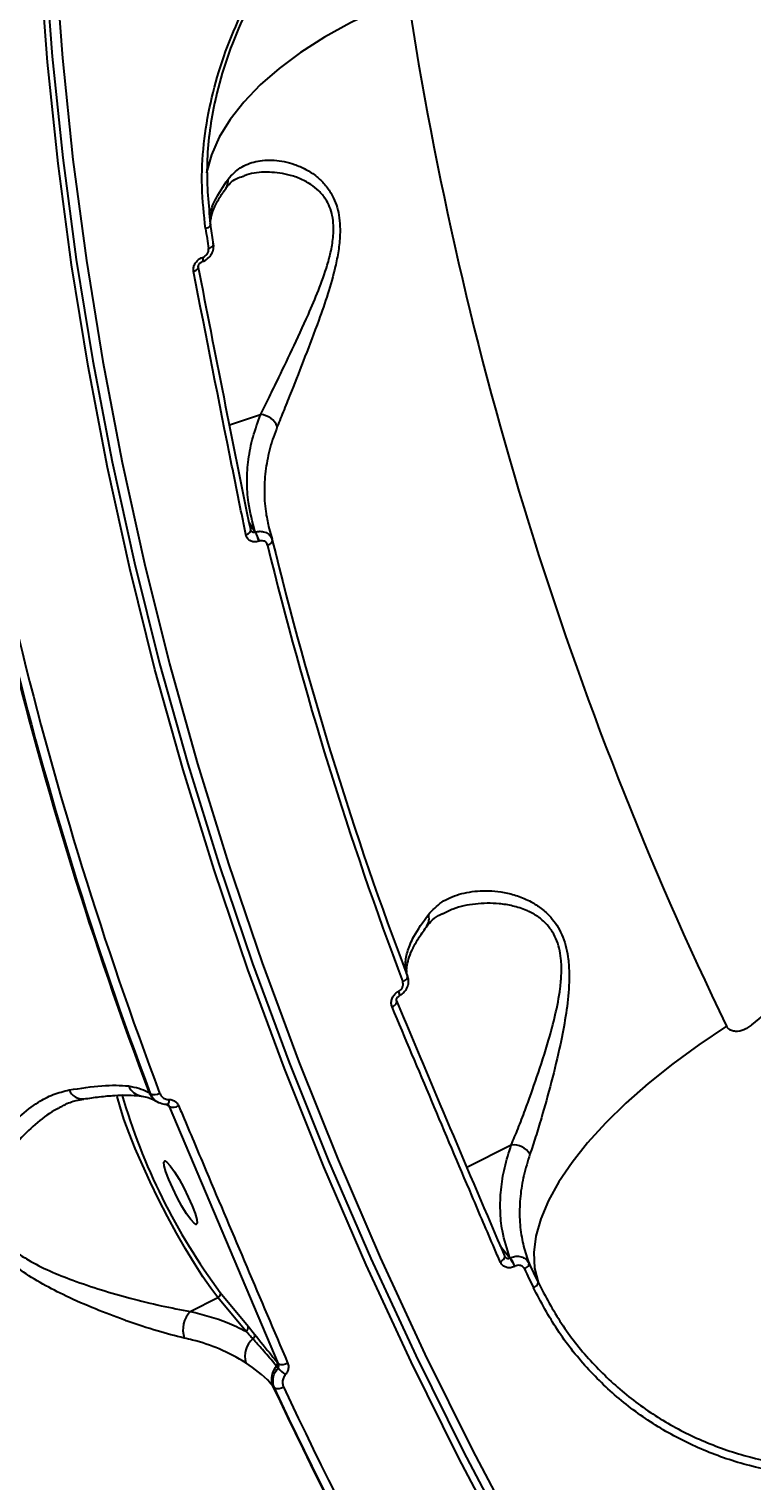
# Model space of a CAD drawing. Header units: millimetres. Extents: x -4153 to 4002, y -5023 to 3197.
# Drawn here: x -1025.5 to -934.2, y -1468.9 to -1285.5 of the extents above; entities that cross this region are included whole.
import ezdxf

# ---------------------------------------------------------------- set-up
doc = ezdxf.new("R2010")
doc.units = ezdxf.units.MM
for name, color, linetype in [('DIKOM_ОБЪЕКТ', 7, 'Continuous'), ('DIKOM_РАЗМЕР_ЗОНА', 7, 'Continuous'), ('DIKOM_РАЗМЕР_ОБЪЕКТА', 7, 'Continuous')]:
    doc.layers.add(name, color=color, linetype=linetype)
doc.styles.add('style1', font='arialbd.ttf', dxfattribs={"width": 0.8})
doc.dimstyles.new('1-50', dxfattribs={"dimtxt": 300, "dimasz": 200, "dimexe": 100, "dimexo": 0, "dimgap": 100, "dimtad": 1, "dimtxsty": 'style1', "dimcen": 200, "dimclrd": 7, "dimclre": 7, "dimclrt": 7, "dimadec": 1, "dimazin": 2, "dimtfac": 1, "dimtmove": 0, "dimatfit": 2, "dimfxl": 0, "dimlwd": 25, "dimlwe": 18, "dimarcsym": 0})

# ---------------------------------------------------------------- blocks, each defined once
blk = doc.blocks.new('*D9')
at = {"layer": 'Defpoints', "color": 0, "transparency": 16777216}
for p in [(2370.19, 1747.32), (-2106.31, -2974.61), (1195.51, -2974.61)]:
    blk.add_point(p, dxfattribs=at)
at = {"layer": 'DIKOM_РАЗМЕР_ОБЪЕКТА', "color": 7, "lineweight": 18, "transparency": 16777216}
for p, q in [((2370.19, 1747.32), (-2206.31, 1747.32)), ((1195.51, -2974.61), (-2206.31, -2974.61))]:
    blk.add_line(p, q, dxfattribs=at)
at = {"layer": 'DIKOM_РАЗМЕР_ОБЪЕКТА', "color": 7, "lineweight": 25, "transparency": 16777216}
blk.add_line((-2106.31, 1547.32), (-2106.31, -2774.61), dxfattribs=at)
at = {"layer": 'DIKOM_РАЗМЕР_ОБЪЕКТА', "color": 7, "transparency": 16777216}
for points in [[(-2139.64, 1547.32), (-2072.98, 1547.32), (-2106.31, 1747.32)], [(-2139.64, -2774.61), (-2072.98, -2774.61), (-2106.31, -2974.61)]]:
    blk.add_solid(points, dxfattribs=at)
at = {"layer": 'DIKOM_РАЗМЕР_ОБЪЕКТА', "color": 7, "transparency": 16777216, "insert": (-2359.48, -612.26), "char_height": 300, "attachment_point": 5, "rotation": 90, "style": 'style1'}
blk.add_mtext('{\\fArial|b0|i0|c204|p34;4700}', dxfattribs=at)
blk = doc.blocks.new('*D10')
at = {"layer": 'Defpoints', "color": 0, "transparency": 16777216}
for p in [(4001.69, -909.96), (-3216.31, -1859.46), (4001.69, -4923)]:
    blk.add_point(p, dxfattribs=at)
at = {"layer": 'DIKOM_РАЗМЕР_ЗОНА', "color": 7, "lineweight": 18, "transparency": 16777216}
for p, q in [((4001.69, -909.96), (4001.69, -5023)), ((-3216.31, -1859.46), (-3216.31, -5023))]:
    blk.add_line(p, q, dxfattribs=at)
at = {"layer": 'DIKOM_РАЗМЕР_ЗОНА', "color": 7, "lineweight": 25, "transparency": 16777216}
blk.add_line((-3016.31, -4923), (3801.69, -4923), dxfattribs=at)
at = {"layer": 'DIKOM_РАЗМЕР_ЗОНА', "color": 7, "transparency": 16777216}
for points in [[(-3016.31, -4889.67), (-3016.31, -4956.33), (-3216.31, -4923)], [(3801.69, -4889.67), (3801.69, -4956.33), (4001.69, -4923)]]:
    blk.add_solid(points, dxfattribs=at)
at = {"layer": 'DIKOM_РАЗМЕР_ЗОНА', "color": 7, "transparency": 16777216, "insert": (392.69, -4669.83), "char_height": 300, "attachment_point": 5, "style": 'style1'}
blk.add_mtext('{\\fArial|b0|i0|c204|p34;7200}', dxfattribs=at)
blk = doc.blocks.new('*D11')
at = {"layer": 'Defpoints', "color": 0, "transparency": 16777216}
for p in [(2631.36, 3197.31), (-3702.81, -4429.79), (2071.05, -4429.79)]:
    blk.add_point(p, dxfattribs=at)
at = {"layer": 'DIKOM_РАЗМЕР_ЗОНА', "color": 7, "lineweight": 18, "transparency": 16777216}
for p, q in [((2631.36, 3197.31), (-3802.81, 3197.31)), ((2071.05, -4429.79), (-3802.81, -4429.79))]:
    blk.add_line(p, q, dxfattribs=at)
at = {"layer": 'DIKOM_РАЗМЕР_ЗОНА', "color": 7, "lineweight": 25, "transparency": 16777216}
blk.add_line((-3702.81, 2997.31), (-3702.81, -4229.79), dxfattribs=at)
at = {"layer": 'DIKOM_РАЗМЕР_ЗОНА', "color": 7, "transparency": 16777216}
for points in [[(-3736.14, 2997.31), (-3669.48, 2997.31), (-3702.81, 3197.31)], [(-3736.14, -4229.79), (-3669.48, -4229.79), (-3702.81, -4429.79)]]:
    blk.add_solid(points, dxfattribs=at)
at = {"layer": 'DIKOM_РАЗМЕР_ЗОНА', "color": 7, "transparency": 16777216, "insert": (-3955.98, -616.24), "char_height": 300, "attachment_point": 5, "rotation": 90, "style": 'style1'}
blk.add_mtext('{\\fArial|b0|i0|c204|p34;7600}', dxfattribs=at)
blk = doc.blocks.new('*D12')
at = {"layer": 'Defpoints', "color": 0, "transparency": 16777216}
for p in [(-1688.31, 690.56), (2486.69, 690.56), (-1688.31, -3442.2)]:
    blk.add_point(p, dxfattribs=at)
at = {"layer": 'DIKOM_РАЗМЕР_ОБЪЕКТА', "color": 7, "lineweight": 18, "transparency": 16777216}
for p, q in [((-1688.31, 690.56), (-1688.31, -3542.2)), ((2486.69, 690.56), (2486.69, -3542.2))]:
    blk.add_line(p, q, dxfattribs=at)
at = {"layer": 'DIKOM_РАЗМЕР_ОБЪЕКТА', "color": 7, "lineweight": 25, "transparency": 16777216}
blk.add_line((2286.69, -3442.2), (-1488.31, -3442.2), dxfattribs=at)
at = {"layer": 'DIKOM_РАЗМЕР_ОБЪЕКТА', "color": 7, "transparency": 16777216}
for points in [[(-1488.31, -3408.87), (-1488.31, -3475.54), (-1688.31, -3442.2)], [(2286.69, -3408.87), (2286.69, -3475.54), (2486.69, -3442.2)]]:
    blk.add_solid(points, dxfattribs=at)
at = {"layer": 'DIKOM_РАЗМЕР_ОБЪЕКТА', "color": 7, "transparency": 16777216, "insert": (399.19, -3189.03), "char_height": 300, "attachment_point": 5, "style": 'style1'}
blk.add_mtext('{\\fArial|b0|i0|c204|p34;4175}', dxfattribs=at)

msp = doc.modelspace()

# ---------------------------------------------------------------- linework, layer by layer
at = {"layer": 'DIKOM_ОБЪЕКТ', "color": 7, "linetype": 'Continuous'}
for p, q in [((-1000.687, -1305.55), (-1000.664, -1305.519)), ((-1002.633, -1310.063), (-1002.621, -1310.108)), ((-1002.24, -1312.614), (-1002.621, -1310.109)), ((-1003.675, -1314.844), (-1003.65, -1314.835)), ((-1003.629, -1314.312), (-1003.604, -1314.304)), ((-996.276, -1334.172), (-1000.231, -1335.479)), ((-997.738, -1347.848), (-996.977, -1349.004)), ((-996.977, -1349.004), (-996.952, -1348.995)), ((-995.262, -1348.293), (-995.235, -1348.428)), ((-994.768, -1349.898), (-995.234, -1348.307)), ((-996.472, -1350.156), (-996.497, -1350.165)), ((-975.294, -1398.785), (-975.27, -1398.752)), ((-977.67, -1405.149), (-977.708, -1404.997)), ((-978.881, -1407.052), (-978.857, -1407.039)), ((-1010.376, -1419.831), (-1010.216, -1419.93)), ((-1009.458, -1420.908), (-1009.34, -1420.981)), ((-1007.836, -1421.527), (-1008.183, -1421.314)), ((-1008.12, -1421.326), (-1008.162, -1421.315)), ((-1007.807, -1421.546), (-1007.836, -1421.527)), ((-994.027, -1454.055), (-1007.807, -1421.546)), ((-964.608, -1426.431), (-970.221, -1429.275)), ((-966.009, -1439.166), (-964.796, -1440.701)), ((-965.433, -1440.488), (-965.467, -1440.439)), ((-965.392, -1440.549), (-965.424, -1440.484)), ((-964.796, -1440.701), (-964.772, -1440.688)), ((-964.139, -1441.75), (-964.163, -1441.762)), ((-1001.382, -1445.056), (-997.861, -1449.331)), ((-1005.162, -1447.444), (-1001.667, -1445.674)), ((-998.146, -1449.949), (-1001.667, -1445.674)), ((-997.861, -1449.331), (-997.041, -1450.345)), ((-994.155, -1453.9), (-994.027, -1454.055)), ((-994.526, -1457.112), (-994.76, -1456.831))]:
    msp.add_line(p, q, dxfattribs=at)
at = {"layer": 'DIKOM_ОБЪЕКТ', "color": 7, "linetype": 'Continuous', "flags": 128}
for points in [[(-1024.368, -1250.605), (-1024.156, -1263.361), (-1023.569, -1276.143), (-1022.608, -1288.941), (-1021.273, -1301.747), (-1019.566, -1314.553), (-1017.487, -1327.351), (-1015.038, -1340.132), (-1012.221, -1352.887), (-1009.036, -1365.61), (-1005.488, -1378.29), (-1001.577, -1390.92), (-997.306, -1403.492), (-992.678, -1415.996), (-987.697, -1428.426), (-982.364, -1440.773), (-976.685, -1453.029), (-970.663, -1465.185), (-964.3, -1477.234), (-957.603, -1489.169), (-950.575, -1500.98), (-943.22, -1512.661)], [(-943.768, -1513.488), (-951.128, -1501.8), (-958.161, -1489.981), (-964.862, -1478.039), (-971.228, -1465.982), (-977.255, -1453.818), (-982.938, -1441.555), (-988.273, -1429.2), (-993.258, -1416.762), (-997.889, -1404.249), (-1002.162, -1391.67), (-1006.076, -1379.032), (-1009.627, -1366.344), (-1012.813, -1353.613), (-1015.632, -1340.85), (-1018.082, -1328.061), (-1020.163, -1315.255), (-1021.871, -1302.44), (-1023.206, -1289.626), (-1024.168, -1276.82), (-1024.755, -1264.031), (-1024.968, -1251.267)], [(-1023.084, -1250.913), (-1022.872, -1263.639), (-1022.286, -1276.39), (-1021.327, -1289.157), (-1019.996, -1301.933), (-1018.293, -1314.709), (-1016.219, -1327.476), (-1013.776, -1340.227), (-1010.965, -1352.953), (-1007.788, -1365.644), (-1004.248, -1378.295), (-1000.346, -1390.894), (-996.086, -1403.436), (-991.469, -1415.911), (-986.499, -1428.312), (-981.18, -1440.629), (-975.514, -1452.856), (-969.506, -1464.983), (-963.159, -1477.004), (-956.477, -1488.91), (-949.466, -1500.693), (-942.129, -1512.346)], [(-977.684, -1281.411), (-981.419, -1282.97), (-984.938, -1284.664), (-988.214, -1286.481), (-991.223, -1288.406), (-993.939, -1290.424), (-996.343, -1292.52), (-998.414, -1294.678), (-1000.139, -1296.88), (-1001.502, -1299.11), (-1002.494, -1301.35), (-1003.106, -1303.582), (-1003.113, -1303.622)], [(-1002.621, -1310.108), (-1002.618, -1310.145), (-1002.633, -1310.229), (-1002.675, -1310.315), (-1002.743, -1310.399), (-1002.836, -1310.479), (-1002.952, -1310.552), (-1003.086, -1310.617), (-1003.234, -1310.672)], [(-1002.853, -1313.181), (-1002.704, -1313.125), (-1002.57, -1313.06), (-1002.455, -1312.986), (-1002.362, -1312.905), (-1002.294, -1312.821), (-1002.252, -1312.736), (-1002.237, -1312.651), (-1002.24, -1312.614)], [(-1003.629, -1314.312), (-1003.607, -1314.453), (-1003.597, -1314.578), (-1003.6, -1314.682), (-1003.614, -1314.762), (-1003.64, -1314.817), (-1003.676, -1314.844)], [(-1003.604, -1314.304), (-1003.582, -1314.445), (-1003.572, -1314.569), (-1003.575, -1314.673), (-1003.589, -1314.754), (-1003.615, -1314.809), (-1003.65, -1314.835)], [(-1004.754, -1316.086), (-1004.586, -1316.017), (-1004.439, -1315.935), (-1004.316, -1315.844), (-1004.223, -1315.747), (-1004.163, -1315.646), (-1004.138, -1315.547), (-1004.142, -1315.481)], [(-998.14, -1349.334), (-997.972, -1349.266), (-997.824, -1349.186), (-997.701, -1349.098), (-997.607, -1349.005), (-997.546, -1348.909), (-997.52, -1348.815), (-997.525, -1348.746)], [(-997.525, -1348.746), (-997.531, -1348.726), (-997.577, -1348.645)], [(-995.398, -1350.655), (-995.251, -1350.591), (-995.119, -1350.518), (-995.005, -1350.438), (-994.913, -1350.353), (-994.845, -1350.266), (-994.803, -1350.18), (-994.789, -1350.096), (-994.802, -1350.017)], [(-978.321, -1405.804), (-978.178, -1405.727), (-978.049, -1405.642), (-977.938, -1405.553), (-977.848, -1405.462), (-977.781, -1405.371), (-977.74, -1405.283), (-977.725, -1405.201), (-977.737, -1405.126)], [(-979.666, -1408.994), (-979.506, -1408.9), (-979.365, -1408.798), (-979.247, -1408.691), (-979.158, -1408.583), (-979.1, -1408.478), (-979.075, -1408.381), (-979.085, -1408.293), (-979.091, -1408.279)], [(-978.881, -1407.052), (-978.828, -1407.19), (-978.786, -1407.314), (-978.758, -1407.421), (-978.744, -1407.506), (-978.745, -1407.568), (-978.76, -1407.606), (-978.77, -1407.613)], [(-978.857, -1407.039), (-978.804, -1407.177), (-978.763, -1407.302), (-978.734, -1407.408), (-978.721, -1407.494), (-978.721, -1407.556), (-978.737, -1407.593), (-978.746, -1407.6)], [(-937.425, -1411.422), (-940.917, -1413.763), (-944.214, -1416.176), (-947.29, -1418.641), (-950.12, -1421.14), (-952.683, -1423.654), (-954.959, -1426.162), (-956.93, -1428.646), (-958.581, -1431.085), (-959.899, -1433.461), (-960.873, -1435.756), (-961.497, -1437.951), (-961.765, -1440.03), (-961.675, -1441.976), (-961.227, -1443.774)], [(-1001.667, -1445.674), (-1002.573, -1444.5), (-1003.573, -1443.067), (-1004.645, -1441.407), (-1005.764, -1439.555), (-1006.908, -1437.553), (-1008.05, -1435.444), (-1009.165, -1433.275), (-1010.23, -1431.093), (-1011.221, -1428.945), (-1012.115, -1426.878), (-1012.895, -1424.939), (-1013.542, -1423.17), (-1014.042, -1421.608), (-1014.385, -1420.289), (-1014.431, -1420.073)], [(-1007.835, -1420.685), (-1007.857, -1420.836), (-1007.887, -1420.974), (-1007.924, -1421.093), (-1007.966, -1421.19), (-1008.012, -1421.262), (-1008.061, -1421.308), (-1008.111, -1421.326), (-1008.12, -1421.326)], [(-1004.937, -1434.105), (-1004.568, -1435.072), (-1004.348, -1435.827), (-1004.295, -1436.309), (-1004.412, -1436.478), (-1004.691, -1436.321), (-1005.108, -1435.851), (-1005.631, -1435.106), (-1006.216, -1434.145), (-1006.816, -1433.048), (-1007.383, -1431.902), (-1007.87, -1430.802), (-1008.239, -1429.834), (-1008.459, -1429.08), (-1008.512, -1428.598), (-1008.395, -1428.429), (-1008.116, -1428.586), (-1007.699, -1429.056), (-1007.176, -1429.801), (-1006.591, -1430.761), (-1005.991, -1431.859), (-1005.424, -1433.004), (-1004.937, -1434.105)], [(-966.016, -1441.183), (-965.856, -1441.09), (-965.714, -1440.99), (-965.595, -1440.886), (-965.504, -1440.781), (-965.444, -1440.681), (-965.418, -1440.589), (-965.425, -1440.507), (-965.433, -1440.488)], [(-962.937, -1442.085), (-962.797, -1441.999), (-962.671, -1441.907), (-962.563, -1441.812), (-962.475, -1441.716), (-962.409, -1441.623), (-962.368, -1441.534), (-962.352, -1441.453), (-962.363, -1441.381)], [(-994.76, -1456.831), (-993.823, -1458.824), (-992.877, -1460.815), (-991.922, -1462.802), (-990.958, -1464.787), (-989.985, -1466.77), (-989.003, -1468.749), (-988.013, -1470.727), (-987.014, -1472.701)], [(-986.832, -1472.872), (-987.824, -1470.911), (-988.807, -1468.947), (-989.782, -1466.981), (-990.749, -1465.013), (-991.706, -1463.041), (-992.655, -1461.067), (-993.595, -1459.091), (-994.526, -1457.112)], [(-993.387, -1456.97), (-992.458, -1458.945), (-991.52, -1460.917), (-990.574, -1462.887), (-989.618, -1464.853), (-988.654, -1466.818), (-987.682, -1468.78), (-986.7, -1470.739), (-985.71, -1472.695)]]:
    msp.add_lwpolyline(points, dxfattribs=at)
at = {"layer": 'DIKOM_ОБЪЕКТ', "color": 7, "linetype": 'Continuous'}
for centre, radius, start, end in [((-523.465, -1211.996), 459.493, 188.68893, 205.72255), ((-1001.992, -1304.604), 1.612, 325.449, 7.15964), ((-543.434, -1242.074), 464.889, 188.48543, 188.79813), ((-996.385, -1336.549), 2.38, 21.6025, 87.3934), ((-999.776, -1350.842), 3.349, 11.66698, 33.29258), ((-999.753, -1350.833), 3.35, 11.663, 33.27647), ((-537.118, -1238.962), 471.695, 193.69725, 200.71425), ((-536.912, -1238.422), 471.293, 193.6969, 200.71485), ((-544.724, -1243.928), 497.769, 193.71685, 200.69438), ((-544.75, -1244.243), 497.519, 193.73264, 200.67869), ((-544.632, -1244.582), 496.39, 193.73257, 200.67885), ((-976.635, -1397.844), 1.64, 326.3705, 19.03231), ((-1018.724, -1418.671), 1.932, 204.65435, 273.08385), ((-1010.967, -1418.045), 2.227, 204.60585, 261.72363), ((-939.013, -1398.519), 77.818, 196.05035, 216.7285), ((-1008.227, -1418.928), 2.331, 202.79085, 238.15433), ((-1009.682, -1418.847), 1.208, 243.75629, 301.96504), ((-1008.228, -1421.695), 0.427, 23.22077, 58.85576), ((-1007.304, -1420.48), 1.179, 244.70521, 304.16211), ((-964.356, -1428.908), 2.49, 32.15362, 95.80046), ((-968.306, -1443.515), 4.499, 22.93084, 38.71989), ((-968.278, -1443.501), 4.494, 22.93157, 38.73815), ((-524.356, -1234.906), 484.234, 205.23901, 205.55244), ((-523.499, -1234.881), 485.838, 205.24478, 205.55739), ((-1001.876, -1445.203), 0.515, 293.9047, 16.59553), ((-1002.67, -1449.785), 3.419, 136.78707, 197.62469), ((-998.356, -1449.478), 0.515, 293.98191, 16.51833), ((-997.521, -1450.485), 0.5, 301.45716, 16.31625), ((-995.458, -1453.079), 2.818, 129.75519, 197.78748), ((-992.555, -1456.003), 2.356, 136.39183, 200.58169), ((-994.603, -1454.052), 0.473, 316.36205, 18.66507), ((-993.557, -1452.935), 1.215, 247.22449, 304.25995), ((-987.874, -1448.584), 8.641, 224.0937, 232.46475), ((-994.084, -1456.017), 1.181, 248.01709, 306.16207)]:
    msp.add_arc(centre, radius, start, end, dxfattribs=at)
for points, knots in [([(-934.195, -1411.23), (-929.384, -1407.273), (-919.76, -1399.358), (-905.796, -1387.274), (-892.213, -1375.061), (-878.622, -1362.3), (-865.158, -1349.06), (-851.936, -1335.382), (-839.315, -1321.612), (-827.368, -1307.798), (-816.156, -1293.994), (-806.036, -1280.648), (-796.99, -1267.8), (-788.977, -1255.47), (-781.768, -1243.319), (-775.425, -1231.402), (-769.993, -1219.77), (-765.496, -1208.438), (-762.002, -1197.472), (-759.543, -1186.873), (-758.198, -1176.82), (-757.973, -1167.536), (-758.85, -1159.086), (-760.385, -1152.143), (-762.06, -1148.238), (-762.741, -1146.65)], [0, 0, 0, 0, 0.0400048, 0.0800096, 0.1204125, 0.1608154, 0.2054798, 0.2501788, 0.2948426, 0.3408233, 0.3868418, 0.4328217, 0.476081, 0.5193729, 0.5626315, 0.6071388, 0.651682, 0.6961891, 0.742306, 0.7884231, 0.8352025, 0.8819818, 0.9259178, 0.9698883, 1, 1, 1, 1]), ([(-942.129, -1512.346), (-938.399, -1509.724), (-928.275, -1502.607), (-912.059, -1490.716), (-893.643, -1476.634), (-875.717, -1462.301), (-858.357, -1447.79), (-841.645, -1433.168), (-825.641, -1418.478), (-810.385, -1403.745), (-795.888, -1388.994), (-782.188, -1374.271), (-769.348, -1359.643), (-757.428, -1345.181), (-746.475, -1330.929), (-736.525, -1316.918), (-727.578, -1303.164), (-719.65, -1289.709), (-712.776, -1276.615), (-706.992, -1263.943), (-702.325, -1251.737), (-698.802, -1240.025), (-696.419, -1228.823), (-695.131, -1218.139), (-695.095, -1208.109), (-695.547, -1201.36), (-696.347, -1198.165), (-696.415, -1197.893)], [0, 0, 0, 0, 0.0245701, 0.0666936, 0.1089496, 0.1512736, 0.1935975, 0.2358536, 0.277977, 0.3201005, 0.3623564, 0.4046804, 0.4470042, 0.4892603, 0.5313838, 0.5735066, 0.6157623, 0.6580857, 0.700409, 0.7426646, 0.7847876, 0.8269108, 0.8691669, 0.9114903, 0.953814, 0.99607, 1, 1, 1, 1]), ([(-1003.234, -1310.672), (-1003.428, -1308.914), (-1003.816, -1305.396), (-1003.546, -1300.045), (-1002.683, -1294.757), (-1001.239, -1289.583), (-999.236, -1284.488), (-996.68, -1279.534), (-993.63, -1274.773), (-990.133, -1270.256), (-986.226, -1266.044), (-981.982, -1262.171), (-977.489, -1258.697), (-972.811, -1255.672), (-968.022, -1253.06), (-964.768, -1251.705), (-963.143, -1251.029)], [0, 0, 0, 0, 0.075108, 0.1502161, 0.2212832, 0.2925782, 0.3636455, 0.4347705, 0.5061236, 0.5772484, 0.6483408, 0.7196583, 0.7907508, 0.860428, 0.9303181, 1, 1, 1, 1]), ([(-963.388, -1251.525), (-965.14, -1252.26), (-968.642, -1253.728), (-973.658, -1256.547), (-978.379, -1259.73), (-982.754, -1263.24), (-986.844, -1267.11), (-990.577, -1271.312), (-993.909, -1275.79), (-996.795, -1280.495), (-999.17, -1285.384), (-1001.024, -1290.394), (-1002.507, -1296.241), (-1003.316, -1302.898), (-1002.86, -1307.675), (-1002.633, -1310.063)], [0, 0, 0, 0, 0.0766095, 0.1532166, 0.2242317, 0.2954744, 0.3664878, 0.4374868, 0.5087114, 0.5797101, 0.6506979, 0.7219124, 0.7929003, 0.8964511, 1, 1, 1, 1]), ([(-1000.392, -1304.403), (-999.903, -1303.889), (-998.912, -1302.846), (-996.903, -1302.096), (-994.578, -1301.917), (-992.398, -1302.348), (-990.569, -1303.139), (-989.277, -1303.981), (-988.168, -1305.035), (-987.145, -1306.452), (-986.335, -1308.569), (-986.174, -1311.131), (-986.424, -1313.474), (-986.922, -1315.972), (-987.774, -1318.934), (-989.097, -1322.757), (-990.703, -1326.946), (-992.184, -1330.686), (-993.342, -1333.601), (-993.894, -1334.979), (-994.172, -1335.673)], [0, 0, 0, 0, 0.0717908, 0.1456317, 0.2211711, 0.2985175, 0.3406369, 0.3832945, 0.4161025, 0.4496127, 0.498646, 0.5477926, 0.5804519, 0.6139729, 0.6704373, 0.7283187, 0.8119558, 0.898074, 0.9486872, 1, 1, 1, 1]), ([(-1000.676, -1305.563), (-1000.499, -1305.347), (-1000.084, -1304.842), (-999.382, -1304.344), (-998.76, -1304.133), (-998.479, -1304.037)], [0, 0, 0, 0, 0.2912659, 0.6805823, 1, 1, 1, 1]), ([(-996.276, -1334.172), (-995.955, -1333.519), (-995.307, -1332.206), (-993.987, -1329.488), (-992.291, -1325.972), (-990.476, -1322.09), (-988.947, -1318.493), (-987.962, -1315.772), (-987.349, -1313.438), (-987.01, -1311.304), (-987.097, -1308.946), (-987.89, -1307.07), (-988.913, -1305.854), (-990.041, -1304.968), (-991.376, -1304.286), (-993.261, -1303.687), (-995.527, -1303.478), (-997.434, -1303.611), (-998.326, -1304.001), (-998.486, -1304.071)], [0, 0, 0, 0, 0.05934111, 0.11945183, 0.21763314, 0.31838437, 0.38354463, 0.44997207, 0.48638083, 0.52368385, 0.57698577, 0.63021, 0.66666112, 0.70417701, 0.75247272, 0.80147875, 0.88990373, 0.98026424, 1, 1, 1, 1]), ([(-1002.67, -1309.424), (-1002.663, -1309.262), (-1002.635, -1308.521), (-1002.042, -1306.862), (-1001, -1305.309), (-1000.392, -1304.403)], [0, 0, 0, 0, 0.1051301, 0.4785362, 1, 1, 1, 1]), ([(-1002.635, -1310.019), (-1002.615, -1309.792), (-1002.566, -1309.231), (-1002.208, -1308.174), (-1001.603, -1306.914), (-1000.945, -1305.991), (-1000.632, -1305.551)], [0, 0, 0, 0, 0.1841457, 0.4536049, 0.7392303, 1, 1, 1, 1]), ([(-1003.653, -1314.835), (-1003.651, -1314.835), (-1003.404, -1314.782), (-1002.954, -1314.48), (-1002.449, -1313.909), (-1002.213, -1313.218), (-1002.19, -1312.707), (-1002.277, -1312.464), (-1002.289, -1312.43)], [0, 0, 0, 0, 0.0016942, 0.2505367, 0.5064682, 0.7384847, 0.9629521, 1, 1, 1, 1]), ([(-1003.604, -1314.304), (-1003.588, -1314.298), (-1003.473, -1314.256), (-1003.264, -1314.137), (-1003.062, -1313.93), (-1002.916, -1313.689), (-1002.835, -1313.441), (-1002.848, -1313.261), (-1002.853, -1313.181)], [0, 0, 0, 0, 0.0339952, 0.2522357, 0.4705482, 0.5979519, 0.8193046, 1, 1, 1, 1]), ([(-1004.754, -1316.086), (-1004.767, -1315.933), (-1004.793, -1315.628), (-1004.627, -1315.152), (-1004.329, -1314.736), (-1003.972, -1314.453), (-1003.724, -1314.351), (-1003.629, -1314.312)], [0, 0, 0, 0, 0.218279, 0.4367595, 0.6530445, 0.8657829, 1, 1, 1, 1]), ([(-1004.141, -1315.48), (-1004.142, -1315.475), (-1004.148, -1315.453), (-1004.148, -1315.371), (-1004.107, -1315.235), (-1004.027, -1315.1), (-1003.915, -1314.979), (-1003.787, -1314.887), (-1003.708, -1314.859), (-1003.674, -1314.846)], [0, 0, 0, 0, 0.0481999, 0.2595976, 0.4296598, 0.578613, 0.730043, 0.8809304, 1, 1, 1, 1]), ([(-998.14, -1349.334), (-998.258, -1348.756), (-998.847, -1345.867), (-1001.108, -1334.716), (-1003.154, -1324.26), (-1004.754, -1316.086)], [0, 0, 0, 0, 0.0517096, 0.258555, 1, 1, 1, 1]), ([(-1004.197, -1315.366), (-1003.123, -1320.876), (-1000.975, -1331.897), (-998.71, -1343.062), (-997.577, -1348.645)], [0, 0, 0, 0, 0.4999181, 1, 1, 1, 1]), ([(-996.952, -1348.995), (-997.294, -1347.756), (-997.876, -1345.644), (-998.049, -1342.557), (-997.861, -1339.796), (-997.311, -1336.99), (-996.621, -1335.111), (-996.276, -1334.172)], [0, 0, 0, 0, 0.2590558, 0.4416283, 0.6241981, 0.8120973, 1, 1, 1, 1]), ([(-748.283, -1336.082), (-750.392, -1338.844), (-756.076, -1346.288), (-766.108, -1358.579), (-778.562, -1372.948), (-792.009, -1387.564), (-806.425, -1402.381), (-821.788, -1417.352), (-837.759, -1432.148), (-854.268, -1446.721), (-871.236, -1461.032), (-888.94, -1475.314), (-907.349, -1489.513), (-926.414, -1503.578), (-945.717, -1517.2), (-965.184, -1530.342), (-984.743, -1542.978), (-1004.712, -1555.316), (-1025.037, -1567.297), (-1045.656, -1578.871), (-1066.114, -1589.784), (-1086.345, -1600.012), (-1106.289, -1609.549), (-1126.271, -1618.552), (-1146.221, -1626.964), (-1166.069, -1634.742), (-1185.376, -1641.714), (-1204.09, -1647.875), (-1222.17, -1653.239), (-1239.912, -1657.892), (-1257.239, -1661.787), (-1274.077, -1664.892), (-1289.379, -1667.042), (-1303.22, -1668.372), (-1315.697, -1669.017), (-1327.614, -1669.051), (-1338.925, -1668.466), (-1349.515, -1667.271), (-1359.333, -1665.474), (-1367.481, -1663.383), (-1372.189, -1661.733), (-1374.106, -1661.062)], [0, 0, 0, 0, 0.01565226, 0.04216821, 0.06870456, 0.09522035, 0.1225065, 0.14981457, 0.17710085, 0.20361671, 0.23015307, 0.25666881, 0.28395493, 0.31126326, 0.33854925, 0.36506512, 0.39160119, 0.41811705, 0.44540335, 0.47271155, 0.49999758, 0.52651341, 0.55304974, 0.57956567, 0.60685169, 0.6341598, 0.66144598, 0.68796179, 0.71449806, 0.74101385, 0.76829978, 0.79560821, 0.82289417, 0.84597237, 0.86907736, 0.89218249, 0.91550648, 0.9388305, 0.96156391, 0.98434868, 1, 1, 1, 1]), ([(-994.172, -1335.673), (-994.494, -1336.556), (-995.138, -1338.323), (-995.673, -1341.014), (-995.864, -1343.716), (-995.736, -1346.161), (-995.401, -1347.667), (-995.262, -1348.293)], [0, 0, 0, 0, 0.2086923, 0.4173781, 0.6321859, 0.8469929, 1, 1, 1, 1]), ([(-996.497, -1350.165), (-996.595, -1350.194), (-996.847, -1350.268), (-997.263, -1350.252), (-997.679, -1350.081), (-998.002, -1349.767), (-998.094, -1349.478), (-998.14, -1349.334)], [0, 0, 0, 0, 0.1343358, 0.3469694, 0.5632269, 0.7817682, 1, 1, 1, 1]), ([(-997.499, -1348.816), (-997.499, -1348.815), (-997.507, -1348.808), (-997.514, -1348.775), (-997.521, -1348.744)], [0, 0, 0, 0, 0.0295756, 1, 1, 1, 1]), ([(-997.499, -1348.816), (-997.462, -1348.863), (-997.389, -1348.955), (-997.236, -1349.03), (-997.091, -1349.042), (-997.009, -1349.014), (-996.977, -1349.004)], [0, 0, 0, 0, 0.29220194, 0.56921291, 0.83380668, 1, 1, 1, 1]), ([(-996.952, -1348.995), (-996.755, -1348.955), (-996.34, -1348.87), (-995.815, -1348.961), (-995.36, -1349.175), (-994.989, -1349.5), (-994.865, -1349.844), (-994.802, -1350.017)], [0, 0, 0, 0, 0.20443955, 0.4301123, 0.56338034, 0.78027414, 1, 1, 1, 1]), ([(-995.398, -1350.655), (-995.399, -1350.653), (-995.423, -1350.559), (-995.502, -1350.383), (-995.683, -1350.215), (-995.912, -1350.111), (-996.173, -1350.075), (-996.375, -1350.13), (-996.472, -1350.156)], [0, 0, 0, 0, 0.0043413, 0.2197849, 0.4355093, 0.5682001, 0.7937757, 1, 1, 1, 1]), ([(-975.085, -1397.31), (-974.557, -1396.756), (-973.484, -1395.633), (-971.223, -1394.67), (-968.56, -1394.219), (-966.009, -1394.375), (-963.817, -1394.927), (-962.224, -1395.596), (-960.8, -1396.498), (-959.405, -1397.77), (-958.11, -1399.768), (-957.44, -1402.295), (-957.264, -1404.658), (-957.335, -1407.209), (-957.718, -1410.264), (-958.486, -1414.23), (-959.551, -1418.583), (-960.631, -1422.457), (-961.537, -1425.462), (-962.01, -1426.873), (-962.249, -1427.583)], [0, 0, 0, 0, 0.071789, 0.1456306, 0.2211688, 0.2985185, 0.340637, 0.3832945, 0.4161021, 0.4496137, 0.4986468, 0.5477939, 0.5804495, 0.6139718, 0.6704352, 0.7283177, 0.8119524, 0.8980726, 0.9486869, 1, 1, 1, 1]), ([(-977.737, -1405.126), (-977.86, -1404.592), (-978.087, -1403.609), (-977.73, -1401.884), (-976.91, -1399.872), (-975.757, -1398.253), (-975.085, -1397.31)], [0, 0, 0, 0, 0.25807998, 0.47500531, 0.69407597, 1, 1, 1, 1]), ([(-975.289, -1398.789), (-975.054, -1398.52), (-974.54, -1397.928), (-973.868, -1397.423), (-973.364, -1397.223), (-973.304, -1397.2)], [0, 0, 0, 0, 0.4248982, 0.9318478, 1, 1, 1, 1]), ([(-964.608, -1426.431), (-964.325, -1425.753), (-963.755, -1424.388), (-962.67, -1421.549), (-961.348, -1417.861), (-960.029, -1413.776), (-959.015, -1410.001), (-958.457, -1407.164), (-958.239, -1404.758), (-958.283, -1402.588), (-958.838, -1400.253), (-960.062, -1398.495), (-961.413, -1397.424), (-962.815, -1396.694), (-964.412, -1396.193), (-966.607, -1395.847), (-969.194, -1395.915), (-971.623, -1396.39), (-972.854, -1397.036), (-973.294, -1397.267)], [0, 0, 0, 0, 0.057586, 0.1159165, 0.2111873, 0.3089569, 0.3721891, 0.4366505, 0.4719767, 0.5081798, 0.5599027, 0.6115484, 0.646921, 0.683324, 0.7301918, 0.7777454, 0.8635531, 0.9512381, 1, 1, 1, 1]), ([(-977.795, -1404.658), (-977.796, -1404.655), (-977.846, -1404.463), (-977.809, -1403.921), (-977.624, -1402.987), (-977.192, -1401.848), (-976.473, -1400.531), (-975.813, -1399.497), (-975.318, -1398.879), (-975.236, -1398.777)], [0, 0, 0, 0, 0.0031529, 0.1962109, 0.3807458, 0.5761284, 0.7689044, 0.9617635, 1, 1, 1, 1]), ([(-978.857, -1407.039), (-978.843, -1407.031), (-978.732, -1406.972), (-978.543, -1406.822), (-978.379, -1406.584), (-978.279, -1406.322), (-978.248, -1406.062), (-978.299, -1405.884), (-978.321, -1405.804)], [0, 0, 0, 0, 0.0339493, 0.2522468, 0.4705576, 0.5978617, 0.8192863, 1, 1, 1, 1]), ([(-977.737, -1405.126), (-977.69, -1405.29), (-977.587, -1405.656), (-977.647, -1406.179), (-977.844, -1406.702), (-978.174, -1407.169), (-978.555, -1407.46), (-978.778, -1407.573), (-978.808, -1407.588)], [0, 0, 0, 0, 0.1805344, 0.4029482, 0.531024, 0.7496643, 0.9664583, 1, 1, 1, 1]), ([(-979.666, -1408.994), (-979.711, -1408.843), (-979.802, -1408.542), (-979.731, -1408.041), (-979.511, -1407.581), (-979.204, -1407.244), (-978.971, -1407.106), (-978.881, -1407.052)], [0, 0, 0, 0, 0.2182576, 0.4368108, 0.6530159, 0.8657598, 1, 1, 1, 1]), ([(-979.129, -1408.22), (-976.88, -1413.56), (-972.379, -1424.242), (-967.771, -1435.04), (-965.467, -1440.439)], [0, 0, 0, 0, 0.4999188, 1, 1, 1, 1]), ([(-979.089, -1408.278), (-979.092, -1408.273), (-979.109, -1408.241), (-979.123, -1408.148), (-979.099, -1407.997), (-979.033, -1407.852), (-978.933, -1407.728), (-978.836, -1407.646), (-978.782, -1407.622), (-978.768, -1407.616)], [0, 0, 0, 0, 0.0479037, 0.2977838, 0.4809367, 0.6391995, 0.7981692, 0.94919, 1, 1, 1, 1]), ([(-978.779, -1407.617), (-978.77, -1407.613), (-978.759, -1407.607), (-978.748, -1407.601), (-978.746, -1407.6)], [0, 0, 0, 0, 0.7873014, 1, 1, 1, 1]), ([(-966.016, -1441.183), (-966.255, -1440.624), (-967.449, -1437.831), (-972.05, -1427.046), (-976.324, -1416.915), (-979.666, -1408.994)], [0, 0, 0, 0, 0.0517151, 0.2585561, 1, 1, 1, 1]), ([(-937.425, -1411.422), (-937.378, -1411.501), (-937.278, -1411.666), (-936.979, -1411.889), (-936.545, -1412.035), (-935.828, -1412.054), (-935.195, -1411.856), (-934.602, -1411.536), (-934.357, -1411.352), (-934.195, -1411.23)], [0, 0, 0, 0, 0.0767334, 0.1605379, 0.317429, 0.4661291, 0.7625316, 0.8428315, 1, 1, 1, 1]), ([(-1005.929, -1450.82), (-1007.043, -1450.541), (-1009.316, -1449.97), (-1012.016, -1449.07), (-1014.638, -1448.132), (-1017.182, -1447.162), (-1020.634, -1445.659), (-1023.817, -1444.04), (-1026.275, -1442.529), (-1028.209, -1441.031), (-1029.926, -1439.355), (-1031.451, -1437.057), (-1032.048, -1434.475), (-1031.955, -1432.254), (-1031.465, -1430.016), (-1030.412, -1427.541), (-1028.749, -1424.982), (-1026.727, -1422.746), (-1024.603, -1421.099), (-1022.501, -1419.973), (-1021.158, -1419.643), (-1020.48, -1419.477)], [0, 0, 0, 0, 0.0713184, 0.1455321, 0.1511418, 0.2166812, 0.2835489, 0.3372069, 0.3918185, 0.4251654, 0.4591148, 0.5134569, 0.5679402, 0.6040732, 0.6411264, 0.702245, 0.7649107, 0.830237, 0.8968695, 0.9479879, 1, 1, 1, 1]), ([(-1020.48, -1419.477), (-1019.045, -1419.261), (-1016.134, -1418.822), (-1013.947, -1418.875), (-1012.997, -1418.972), (-1012.992, -1418.973)], [0, 0, 0, 0, 0.4913848, 0.9970651, 1, 1, 1, 1]), ([(-1012.992, -1418.973), (-1012.533, -1419.057), (-1011.611, -1419.227), (-1010.806, -1419.591), (-1010.446, -1419.792), (-1010.376, -1419.831)], [0, 0, 0, 0, 0.4438984, 0.8911167, 1, 1, 1, 1]), ([(-1021.401, -1421.566), (-1021.311, -1421.512), (-1020.708, -1421.15), (-1019.768, -1420.811), (-1018.933, -1420.679), (-1018.614, -1420.628)], [0, 0, 0, 0, 0.0977145, 0.6550931, 1, 1, 1, 1]), ([(-1018.616, -1420.612), (-1017.952, -1420.513), (-1016.544, -1420.304), (-1014.667, -1420.15), (-1012.99, -1420.117), (-1011.875, -1420.166), (-1011.428, -1420.245), (-1011.336, -1420.261)], [0, 0, 0, 0, 0.2172526, 0.4606593, 0.7017152, 0.9387296, 1, 1, 1, 1]), ([(-1011.292, -1420.262), (-1011.016, -1420.308), (-1010.45, -1420.403), (-1009.776, -1420.718), (-1009.551, -1420.857), (-1009.483, -1420.899)], [0, 0, 0, 0, 0.3974808, 0.8163363, 1, 1, 1, 1]), ([(-1008.162, -1421.315), (-1008.235, -1421.312), (-1008.581, -1421.3), (-1009.178, -1421.123), (-1009.841, -1420.646), (-1010.091, -1420.168), (-1010.216, -1419.93)], [0, 0, 0, 0, 0.081441, 0.3858353, 0.6937485, 1, 1, 1, 1]), ([(-1009.042, -1419.872), (-1008.971, -1420.012), (-1008.829, -1420.293), (-1008.44, -1420.574), (-1008.085, -1420.677), (-1007.878, -1420.683), (-1007.835, -1420.685)], [0, 0, 0, 0, 0.3077737, 0.6159773, 0.919128, 1, 1, 1, 1]), ([(-1008.12, -1421.33), (-1008.093, -1421.33), (-1008.015, -1421.331), (-1007.961, -1421.352), (-1007.941, -1421.374), (-1007.94, -1421.376)], [0, 0, 0, 0, 0.3261478, 0.9444056, 1, 1, 1, 1]), ([(-1007.807, -1421.546), (-1007.825, -1421.502), (-1007.852, -1421.435), (-1007.919, -1421.395), (-1007.942, -1421.38)], [0, 0, 0, 0, 0.643144, 1, 1, 1, 1]), ([(-1007.835, -1420.685), (-1007.807, -1420.685), (-1007.616, -1420.689), (-1007.272, -1420.775), (-1006.871, -1421.042), (-1006.718, -1421.318), (-1006.642, -1421.455)], [0, 0, 0, 0, 0.0524836, 0.3650296, 0.6827687, 1, 1, 1, 1]), ([(-775.147, -1423.176), (-778.78, -1427.027), (-786.052, -1434.734), (-797.69, -1446.359), (-809.825, -1457.994), (-822.653, -1469.772), (-836.164, -1481.666), (-850.35, -1493.648), (-864.987, -1505.521), (-880.537, -1517.644), (-897.033, -1529.974), (-914.481, -1542.46), (-932.304, -1554.678), (-950.419, -1566.571), (-968.742, -1578.082), (-987.198, -1589.158), (-1005.757, -1599.772), (-1024.387, -1609.916), (-1043.05, -1619.575), (-1061.659, -1628.703), (-1080.125, -1637.257), (-1098.377, -1645.196), (-1116.379, -1652.497), (-1134.107, -1659.16), (-1151.523, -1665.177), (-1168.546, -1670.519), (-1185.096, -1675.162), (-1201.415, -1679.153), (-1217.423, -1682.431), (-1233.05, -1684.953), (-1247.972, -1686.655), (-1262.103, -1687.5), (-1275.484, -1687.566), (-1283.653, -1686.899), (-1287.735, -1686.565)], [0, 0, 0, 0, 0.0277664, 0.0555663, 0.0833658, 0.1111323, 0.1400374, 0.1689801, 0.1979226, 0.2268277, 0.2586373, 0.2905482, 0.3225098, 0.3544716, 0.3863819, 0.4181914, 0.4498953, 0.4816999, 0.5135555, 0.5454108, 0.5772152, 0.6089191, 0.6405474, 0.672276, 0.7040551, 0.7358343, 0.7675626, 0.7991908, 0.8325939, 0.8660265, 0.8994295, 0.932943, 0.9664864, 1, 1, 1, 1]), ([(-1021.395, -1421.593), (-1021.611, -1421.693), (-1022.678, -1422.188), (-1024.498, -1423.538), (-1026.688, -1425.586), (-1028.561, -1427.979), (-1029.802, -1430.231), (-1030.469, -1432.3), (-1030.723, -1434.285), (-1030.28, -1436.612), (-1028.85, -1438.584), (-1027.213, -1439.964), (-1025.337, -1441.179), (-1022.918, -1442.377), (-1019.8, -1443.618), (-1016.373, -1444.759), (-1012.609, -1445.834), (-1008.743, -1446.796), (-1006.369, -1447.226), (-1005.162, -1447.444)], [0, 0, 0, 0, 0.01860271, 0.0920902, 0.16689215, 0.23433508, 0.30314115, 0.34132212, 0.38044725, 0.43603709, 0.49155024, 0.5266564, 0.56265429, 0.62148058, 0.68150793, 0.75515854, 0.830086, 0.91363769, 1, 1, 1, 1]), ([(-1006.642, -1421.455), (-1006.41, -1422.007), (-1005.25, -1424.763), (-1000.703, -1435.543), (-996.314, -1445.855), (-992.872, -1453.939)], [0, 0, 0, 0, 0.0512222, 0.2561253, 1, 1, 1, 1]), ([(-964.772, -1440.688), (-965.142, -1439.563), (-965.772, -1437.645), (-966.041, -1434.729), (-965.95, -1432.063), (-965.513, -1429.293), (-964.91, -1427.385), (-964.608, -1426.431)], [0, 0, 0, 0, 0.2590529, 0.4416252, 0.6241928, 0.8120943, 1, 1, 1, 1]), ([(-962.249, -1427.583), (-962.529, -1428.48), (-963.089, -1430.274), (-963.511, -1432.932), (-963.612, -1435.547), (-963.355, -1438.021), (-962.892, -1439.954), (-962.495, -1441.025), (-962.363, -1441.381)], [0, 0, 0, 0, 0.1827928, 0.3655962, 0.5537447, 0.7419051, 0.9141901, 1, 1, 1, 1]), ([(-964.163, -1441.762), (-964.257, -1441.806), (-964.501, -1441.919), (-964.931, -1441.966), (-965.391, -1441.858), (-965.786, -1441.594), (-965.94, -1441.32), (-966.016, -1441.183)], [0, 0, 0, 0, 0.1341903, 0.3469687, 0.5633046, 0.7817433, 1, 1, 1, 1]), ([(-965.391, -1440.548), (-965.381, -1440.565), (-965.338, -1440.633), (-965.22, -1440.712), (-965.056, -1440.767), (-964.906, -1440.756), (-964.826, -1440.716), (-964.796, -1440.701)], [0, 0, 0, 0, 0.08276542, 0.35068217, 0.60490823, 0.84734674, 1, 1, 1, 1]), ([(-964.772, -1440.688), (-964.581, -1440.618), (-964.177, -1440.469), (-963.624, -1440.479), (-963.114, -1440.623), (-962.667, -1440.892), (-962.465, -1441.217), (-962.363, -1441.381)], [0, 0, 0, 0, 0.20440486, 0.43004871, 0.56344797, 0.78030129, 1, 1, 1, 1]), ([(-962.937, -1442.085), (-962.937, -1442.083), (-962.977, -1441.991), (-963.1, -1441.829), (-963.318, -1441.689), (-963.574, -1441.62), (-963.849, -1441.623), (-964.045, -1441.709), (-964.139, -1441.75)], [0, 0, 0, 0, 0.0043527, 0.2198898, 0.4355522, 0.5683494, 0.7938257, 1, 1, 1, 1]), ([(-961.8, -1444.479), (-961.707, -1444.421), (-961.522, -1444.304), (-961.325, -1444.108), (-961.21, -1443.92), (-961.222, -1443.823), (-961.227, -1443.774)], [0, 0, 0, 0, 0.249873, 0.4999067, 0.7499486, 1, 1, 1, 1]), ([(-898.208, -1460.727), (-900.07, -1461.828), (-903.794, -1464.03), (-909.794, -1466.324), (-915.965, -1467.826), (-922.23, -1468.446), (-928.463, -1468.191), (-934.544, -1467.067), (-940.362, -1465.106), (-945.808, -1462.34), (-950.773, -1458.832), (-955.151, -1454.642), (-958.937, -1449.88), (-960.845, -1446.281), (-961.8, -1444.479)], [0, 0, 0, 0, 0.0836173, 0.1671655, 0.2504169, 0.3338531, 0.4173042, 0.5004873, 0.5837373, 0.6671362, 0.7504566, 0.833395, 0.9166274, 1, 1, 1, 1]), ([(-961.227, -1443.774), (-960.289, -1445.545), (-958.416, -1449.076), (-954.705, -1453.753), (-950.411, -1457.871), (-945.547, -1461.316), (-940.21, -1464.038), (-934.513, -1465.973), (-928.553, -1467.085), (-922.444, -1467.346), (-916.308, -1466.75), (-910.257, -1465.287), (-904.375, -1463.044), (-900.721, -1460.887), (-898.892, -1459.807)], [0, 0, 0, 0, 0.0835776, 0.1666538, 0.2497504, 0.3333292, 0.4162597, 0.4997966, 0.5830084, 0.6660837, 0.7497707, 0.8327878, 0.9162926, 1, 1, 1, 1]), ([(-1005.162, -1447.444), (-1003.551, -1447.859), (-1000.993, -1448.517), (-998.915, -1449.562), (-998.146, -1449.949)], [0, 0, 0, 0, 0.6298849, 1, 1, 1, 1]), ([(-997.26, -1450.912), (-997.389, -1450.769), (-997.685, -1450.44), (-997.98, -1450.126), (-998.146, -1449.949)], [0, 0, 0, 0, 0.4352793, 1, 1, 1, 1]), ([(-997.041, -1450.345), (-996.328, -1451.231), (-995.357, -1452.437), (-994.406, -1453.594), (-994.155, -1453.9)], [0, 0, 0, 0, 0.7353068, 1, 1, 1, 1]), ([(-998.141, -1453.94), (-999.229, -1453.32), (-1001.237, -1452.175), (-1004.026, -1451.271), (-1005.583, -1450.902), (-1005.929, -1450.82)], [0, 0, 0, 0, 0.4786916, 0.8843634, 1, 1, 1, 1]), ([(-994.26, -1454.378), (-994.377, -1454.237), (-994.962, -1453.531), (-995.944, -1452.385), (-996.856, -1451.364), (-997.26, -1450.912)], [0, 0, 0, 0, 0.1222867, 0.6114119, 1, 1, 1, 1]), ([(-994.76, -1456.831), (-994.871, -1456.702), (-995.807, -1455.599), (-997.047, -1454.718), (-998.141, -1453.94)], [0, 0, 0, 0, 0.1178632, 1, 1, 1, 1]), ([(-994.08, -1454.597), (-994.095, -1454.578), (-994.155, -1454.506), (-994.215, -1454.433), (-994.26, -1454.378)], [0, 0, 0, 0, 0.2499113, 1, 1, 1, 1]), ([(-994.08, -1454.597), (-994.049, -1454.549), (-993.987, -1454.452), (-993.965, -1454.277), (-993.988, -1454.143), (-994.019, -1454.073), (-994.027, -1454.055)], [0, 0, 0, 0, 0.29298009, 0.5922988, 0.90065804, 1, 1, 1, 1]), ([(-992.872, -1453.939), (-992.855, -1453.985), (-992.782, -1454.174), (-992.745, -1454.541), (-992.849, -1455.025), (-993.042, -1455.299), (-993.138, -1455.436)], [0, 0, 0, 0, 0.096452, 0.3986566, 0.6990826, 1, 1, 1, 1]), ([(-994.526, -1457.112), (-994.564, -1457.017), (-994.695, -1456.692), (-994.747, -1456.069), (-994.565, -1455.276), (-994.242, -1454.823), (-994.08, -1454.597)], [0, 0, 0, 0, 0.1209587, 0.4144862, 0.7069368, 1, 1, 1, 1]), ([(-993.138, -1455.436), (-993.235, -1455.573), (-993.428, -1455.847), (-993.532, -1456.33), (-993.494, -1456.712), (-993.411, -1456.912), (-993.387, -1456.97)], [0, 0, 0, 0, 0.29274244, 0.58510566, 0.87893343, 1, 1, 1, 1])]:
    msp.add_open_spline(points, degree=3, knots=knots, dxfattribs=at)

# ---------------------------------------------------------------- dimensions: what is measured, and where the dimension line sits
at = {"layer": 'DIKOM_РАЗМЕР_ЗОНА'}
dim = msp.add_linear_dim(base=(-3702.81, -4429.789), p1=(2631.356, 3197.305), p2=(2071.052, -4429.789), angle=90, text='{\\fArial|b0|i0|c204|p34;7600}', dimstyle='1-50', dxfattribs=at)
dim.commit()
dim.dimension.update_dxf_attribs({"geometry": '*D11', "text_midpoint": (-3702.81, -616.242), "dimtype": 160})
dim = msp.add_linear_dim(base=(4001.69, -4923), p1=(-3216.31, -1859.463), p2=(4001.69, -909.963), text='{\\fArial|b0|i0|c204|p34;7200}', dimstyle='1-50', dxfattribs=at)
dim.commit()
dim.dimension.update_dxf_attribs({"geometry": '*D10', "text_midpoint": (392.69, -4923), "dimtype": 160})
at = {"layer": 'DIKOM_РАЗМЕР_ОБЪЕКТА'}
dim = msp.add_linear_dim(base=(-2106.31, -2974.611), p1=(2370.191, 1747.316), p2=(1195.51, -2974.611), angle=90, text='{\\fArial|b0|i0|c204|p34;4700}', dimstyle='1-50', dxfattribs=at)
dim.commit()
dim.dimension.update_dxf_attribs({"geometry": '*D9', "text_midpoint": (-2106.31, -612.262), "dimtype": 160})
dim = msp.add_linear_dim(base=(-1688.31, -3442.202), p1=(2486.69, 690.555), p2=(-1688.31, 690.555), text='{\\fArial|b0|i0|c204|p34;<>}', dimstyle='1-50', dxfattribs=at)
dim.commit()
dim.dimension.update_dxf_attribs({"geometry": '*D12', "text_midpoint": (399.19, -3442.202), "dimtype": 160})

doc.saveas('drawing.dxf')
